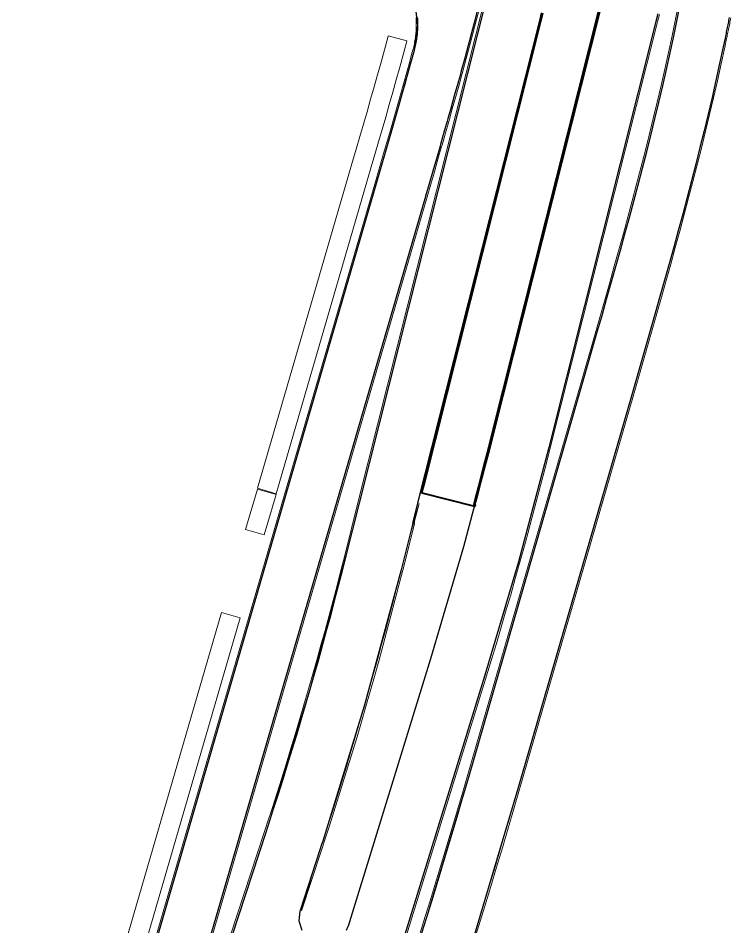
# Model space of a CAD drawing. Header units: metres. Extents: x 105145 to 106173, y 111785 to 118130.
# Drawn here: x 105343.5 to 105431.6, y 113001.8 to 113114.1 of the extents above; entities that cross this region are included whole.
import ezdxf

# ---------------------------------------------------------------- set-up
doc = ezdxf.new("R2010")
doc.units = ezdxf.units.M
for name, color, linetype, lineweight in [('10-PAV-CALZADA-BRT', 12, 'CONTINUOUS', 30), ('10-PAV-CALZADA-MIXTA', 8, 'CONTINUOUS', 30), ('10-PAV-CICLORUTA', 76, 'CONTINUOUS', 18), ('10-PAV-ESTACION-TM', 1, 'CONTINUOUS', 40), ('10-PAV-SARDINEL', 252, 'CONTINUOUS', 13)]:
    doc.layers.add(name, color=color, linetype=linetype, lineweight=lineweight)

msp = doc.modelspace()

# ---------------------------------------------------------------- linework, layer by layer
at = {"layer": '10-PAV-CALZADA-BRT'}
for points in [[(105353.1707, 112949.4592), (105374.177, 113013.5211), (105374.3864, 113014.1606), (105374.513, 113014.5481), (105379.5855, 113031.0224), (105384.0831, 113047.6629), (105385.7241, 113054.1819), (105401.5265, 113116.9597)], [(105422.5975, 113114.6395), (105422.3613, 113113.7009), (105409.1101, 113061.0587), (105405.3545, 113046.9298), (105401.2271, 113032.9051), (105370.4371, 112933.1659)], [(105408.1907, 113114.7719), (105407.9539, 113113.8333), (105392.2742, 113051.7041), (105392.3148, 113051.6887), (105390.8713, 113045.9543), (105386.3116, 113029.0837), (105381.1691, 113012.3816), (105381.0378, 113011.9796), (105380.8284, 113011.3401), (105378.3677, 113003.8355), (105378.3438, 113003.762), (105378.2257, 113002.557), (105378.573, 113001.3971)], [(105384.1103, 113001.3829), (105384.3237, 113001.8825), (105384.3403, 113001.9345), (105394.5385, 113034.9699), (105398.6138, 113048.8173), (105402.3219, 113062.7675), (105415.5729, 113115.4095)]]:
    msp.add_lwpolyline(points, dxfattribs=at)
at = {"layer": '10-PAV-CALZADA-MIXTA'}
for points in [[(105344.71, 112945.3964), (105387.8761, 113093.8475), (105389.7275, 113100.2387), (105390.6381, 113103.4187), (105392.1213, 113108.7199), (105392.2636, 113109.2385), (105392.2704, 113109.2628), (105392.2774, 113109.2883), (105392.5181, 113110.1709), (105392.9372, 113113.231), (105392.5613, 113116.2967)], [(105388.8797, 112986.7891), (105394.24, 113003.65), (105399.3011, 113020.6031), (105413.3733, 113069.3087), (105413.9553, 113071.3231), (105414.5365, 113073.3377), (105415.1163, 113075.3527), (105415.6943, 113077.3683), (105416.2695, 113079.3847), (105416.8415, 113081.4019), (105417.4095, 113083.4203), (105417.9729, 113085.4399), (105418.5309, 113087.4611), (105419.0829, 113089.4839), (105419.6281, 113091.5085), (105420.1661, 113093.5351), (105420.6961, 113095.5637), (105421.2175, 113097.5947), (105421.7295, 113099.6279), (105422.2315, 113101.6639), (105422.7227, 113103.7023), (105423.2025, 113105.7433), (105423.6701, 113107.7873), (105424.1251, 113109.8341), (105424.5665, 113111.8839), (105424.9937, 113113.9367), (105425.4061, 113115.9925)], [(105400.3548, 113115.4112), (105399.956, 113113.8485), (105399.5511, 113112.2872), (105399.301, 113111.338), (105399.1393, 113110.7278), (105398.722, 113109.1698), (105398.2984, 113107.6134), (105398.1429, 113107.0469), (105397.8702, 113106.0585), (105397.4379, 113104.5047), (105397.0015, 113102.9518), (105396.6461, 113101.6969), (105396.5617, 113101.4002), (105396.1187, 113099.8492), (105395.7289, 113098.4922), (105395.6732, 113098.2991), (105395.2256, 113096.7495), (105394.7771, 113095.2003), (105394.3274, 113093.6512), (105393.8775, 113092.1023), (105393.8736, 113092.0889), (105350.7113, 112943.6511)], [(105431.4213, 113114.2009), (105431.3855, 113114.0223), (105431.3495, 113113.8437), (105431.3137, 113113.6649), (105431.2779, 113113.4863), (105431.2419, 113113.3075), (105431.2061, 113113.1289), (105431.1703, 113112.9501), (105431.1345, 113112.7715), (105431.0981, 113112.5931), (105431.0609, 113112.4147), (105431.0237, 113112.2365), (105430.9867, 113112.0583), (105430.9495, 113111.8799), (105430.9049, 113111.6651), (105430.6809, 113110.5893), (105430.2307, 113108.4983), (105429.7671, 113106.4123), (105429.2909, 113104.3313), (105428.8027, 113102.2551), (105428.3037, 113100.1837), (105427.7941, 113098.1169), (105427.2749, 113096.0547), (105426.7465, 113093.9969), (105426.2101, 113091.9433), (105425.6661, 113089.8939), (105425.1151, 113087.8485), (105424.5579, 113085.8067), (105423.9953, 113083.7687), (105423.4277, 113081.7341), (105422.8561, 113079.7029), (105422.2811, 113077.6747), (105421.7033, 113075.6495), (105421.1227, 113073.6241), (105420.5415, 113071.6053), (105419.9597, 113069.5887), (105419.3777, 113067.5739), (105405.3055, 113018.8683), (105399.5431, 112999.6449)]]:
    msp.add_lwpolyline(points, dxfattribs=at)
at = {"layer": '10-PAV-CICLORUTA'}
for points in [[(105391.5843, 113111.3159), (105391.5295, 113111.1119), (105391.1129, 113109.5793), (105390.6907, 113108.0459), (105390.2637, 113106.5115), (105389.8319, 113104.9759), (105389.3963, 113103.4389), (105388.9569, 113101.9005), (105388.5145, 113100.3605), (105388.0705, 113098.8223), (105387.6231, 113097.2775), (105387.1739, 113095.7309), (105386.7239, 113094.1825), (105375.4309, 113055.3455), (105373.1263, 113056.0155), (105384.4193, 113094.8525), (105384.8693, 113096.4009), (105385.3183, 113097.9469), (105385.7653, 113099.4901), (105386.2083, 113101.0247), (105386.6497, 113102.5613), (105387.0879, 113104.0957), (105387.5223, 113105.6279), (105387.8599, 113106.8273), (105388.3777, 113108.6863), (105388.7981, 113110.2127), (105389.2125, 113111.7375), (105389.2661, 113111.9375), (105391.5843, 113111.3159)], [(105375.4029, 113055.2495), (105373.9511, 113050.2563), (105371.6465, 113050.9263), (105373.0983, 113055.9195), (105375.4029, 113055.2495)]]:
    msp.add_lwpolyline(points, close=True, dxfattribs=at)
msp.add_lwpolyline([(105343.5295, 112954.2305), (105368.6589, 113040.6519), (105370.9635, 113039.9817), (105370.9635, 113039.9817), (105343.5575, 112945.7309)], dxfattribs=at)
at = {"layer": '10-PAV-ESTACION-TM'}
msp.add_lwpolyline([(105415.379, 113115.4582), (105402.128, 113062.8165), (105401.6209, 113060.8183), (105401.1065, 113058.8221), (105400.5844, 113056.828), (105400.0549, 113054.8357), (105399.8314, 113054.0076), (105400.0256, 113053.9585), (105399.9727, 113053.7623), (105393.4626, 113055.4141), (105393.4626, 113055.4141), (105393.4684, 113055.619), (105393.6523, 113056.3475), (105408.1478, 113113.7844), (105408.3846, 113114.723)], dxfattribs=at)
at = {"layer": '10-PAV-SARDINEL'}
for points in [[(105352.9807, 112949.5215), (105373.987, 113013.5834), (105374.1963, 113014.2228), (105374.3229, 113014.6101), (105374.9145, 113016.4313), (105375.4991, 113018.2544), (105376.0766, 113020.0798), (105376.6471, 113021.9074), (105377.2105, 113023.7373), (105377.7668, 113025.5693), (105378.3161, 113027.4034), (105378.8583, 113029.2397), (105379.3934, 113031.078), (105379.9214, 113032.9183), (105380.4423, 113034.7608), (105380.9561, 113036.6051), (105381.4628, 113038.4515), (105381.9623, 113040.2997), (105382.4547, 113042.1499), (105382.94, 113044.002), (105383.4181, 113045.856), (105383.8892, 113047.7119), (105385.5302, 113054.2307), (105401.3326, 113117.0084)], [(105401.5265, 113116.9597), (105385.7241, 113054.1819), (105384.0831, 113047.6629), (105383.6119, 113045.8064), (105383.1336, 113043.9517), (105382.6481, 113042.0988), (105382.1555, 113040.2479), (105381.6558, 113038.3989), (105381.1489, 113036.5518), (105380.6349, 113034.7067), (105380.1137, 113032.8635), (105379.5855, 113031.0224), (105379.0502, 113029.1834), (105378.5078, 113027.3464), (105377.9583, 113025.5115), (105377.4017, 113023.6788), (105376.8381, 113021.8482), (105376.2674, 113020.0198), (105375.6896, 113018.1937), (105375.1048, 113016.3698), (105374.513, 113014.5481), (105374.3864, 113014.1606), (105374.177, 113013.5211), (105353.1707, 112949.4592)], [(105392.8386, 112999.8104), (105393.6472, 113002.4089), (105394.4487, 113005.0096), (105395.2432, 113007.6124), (105396.0305, 113010.2174), (105396.8108, 113012.8246), (105397.584, 113015.4339), (105398.35, 113018.0452), (105399.109, 113020.6588), (105413.1812, 113069.3642), (105413.7632, 113071.3786), (105414.3443, 113073.3931), (105414.9241, 113075.4079), (105415.502, 113077.4233), (105416.0772, 113079.4395), (105416.6491, 113081.4563), (105417.217, 113083.4743), (105417.7802, 113085.4934), (105418.3381, 113087.5141), (105418.8899, 113089.5363), (105419.4349, 113091.5602), (105419.9727, 113093.5861), (105420.5025, 113095.6139), (105421.0237, 113097.644), (105421.5355, 113099.6763), (105422.0372, 113101.7113), (105422.5282, 113103.7487), (105423.0077, 113105.7885), (105423.475, 113107.8313), (105423.9298, 113109.8769), (105424.3707, 113111.9248), (105424.7978, 113113.9767), (105425.2099, 113116.0311)], [(105425.4061, 113115.9925), (105424.9937, 113113.9367), (105424.5665, 113111.8839), (105424.1251, 113109.8341), (105423.6701, 113107.7873), (105423.2025, 113105.7433), (105422.7227, 113103.7023), (105422.2315, 113101.6639), (105421.7295, 113099.6279), (105421.2175, 113097.5947), (105420.6961, 113095.5637), (105420.1661, 113093.5351), (105419.6281, 113091.5085), (105419.0829, 113089.4839), (105418.5309, 113087.4611), (105417.9729, 113085.4399), (105417.4095, 113083.4203), (105416.8415, 113081.4019), (105416.2695, 113079.3847), (105415.6943, 113077.3683), (105415.1163, 113075.3527), (105414.5365, 113073.3377), (105413.9553, 113071.3231), (105413.3733, 113069.3087), (105399.3011, 113020.6031), (105398.542, 113017.9891), (105397.7758, 113015.3773), (105397.0025, 113012.7675), (105396.222, 113010.1598), (105395.4345, 113007.5543), (105394.6399, 113004.9509), (105393.8382, 113002.3497), (105393.0295, 112999.7507)], [(105350.7113, 112943.6511), (105393.8736, 113092.0889), (105393.8775, 113092.1023), (105394.3274, 113093.6512), (105394.7771, 113095.2003), (105395.2256, 113096.7495), (105395.6732, 113098.2991), (105395.7289, 113098.4922), (105396.1187, 113099.8492), (105396.5617, 113101.4002), (105396.6461, 113101.6969), (105397.0015, 113102.9518), (105397.4379, 113104.5047), (105397.8702, 113106.0585), (105398.1429, 113107.0469), (105398.2984, 113107.6134), (105398.722, 113109.1698), (105399.1393, 113110.7278), (105399.301, 113111.338), (105399.5511, 113112.2872), (105399.956, 113113.8485), (105400.3548, 113115.4112)], [(105400.5487, 113115.3622), (105400.1497, 113113.7987), (105399.7446, 113112.2366), (105399.4944, 113111.2869), (105399.3326, 113110.6764), (105398.9151, 113109.1177), (105398.4914, 113107.5607), (105398.3358, 113106.9939), (105398.063, 113106.0051), (105397.6305, 113104.4509), (105397.194, 113102.8975), (105396.8385, 113101.6423), (105396.7541, 113101.3454), (105396.311, 113099.7942), (105395.9211, 113098.4369), (105395.8654, 113098.2437), (105395.4177, 113096.694), (105394.9692, 113095.1446), (105394.5195, 113093.5954), (105394.0696, 113092.0465), (105394.0656, 113092.0331), (105350.9034, 112943.5953)], [(105370.4371, 112933.1659), (105401.2271, 113032.9051), (105401.8394, 113034.9019), (105402.4441, 113036.901), (105403.0413, 113038.9023), (105403.631, 113040.9059), (105404.2131, 113042.9117), (105404.7876, 113044.9197), (105405.3545, 113046.9298), (105405.9139, 113048.9421), (105406.4656, 113050.9565), (105407.0097, 113052.9729), (105407.5463, 113054.9914), (105408.0752, 113057.0118), (105408.5965, 113059.0343), (105409.1101, 113061.0587), (105422.3613, 113113.7009), (105422.5975, 113114.6395)], [(105408.3846, 113114.723), (105408.1478, 113113.7844), (105408.1478, 113113.7844), (105393.4684, 113055.619), (105393.3241, 113055.6555), (105392.9047, 113054.2024), (105407.9539, 113113.8333), (105408.1907, 113114.7719)], [(105415.5729, 113115.4095), (105402.3219, 113062.7675), (105401.8147, 113060.7687), (105401.3001, 113058.7718), (105400.7778, 113056.7769), (105400.2481, 113054.7839), (105400.2481, 113054.7839), (105400.0254, 113053.9585), (105399.8314, 113054.0076), (105400.0549, 113054.8357), (105400.5844, 113056.828), (105401.1065, 113058.8221), (105401.6209, 113060.8183), (105402.128, 113062.8165), (105415.379, 113115.4582)], [(105344.518, 112945.4522), (105387.6841, 113093.9033), (105388.6114, 113097.0983), (105389.5354, 113100.2942), (105389.9922, 113101.8833), (105390.4458, 113103.4734), (105390.8205, 113104.7971), (105391.1925, 113106.1217), (105391.5619, 113107.447), (105391.9285, 113108.773), (105392.0709, 113109.2919), (105392.0777, 113109.3162), (105392.0845, 113109.3411), (105392.3249, 113110.2227), (105392.3737, 113110.4082), (105392.4189, 113110.5923), (105392.4614, 113110.7781), (105392.5008, 113110.9641), (105392.5372, 113111.1507), (105392.5707, 113111.3383), (105392.601, 113111.5257), (105392.6283, 113111.7145), (105392.6526, 113111.9025), (105392.6739, 113112.0925), (105392.692, 113112.2808), (105392.7073, 113112.4717), (105392.7193, 113112.6617), (105392.7284, 113112.8521), (105392.7343, 113113.0406), (105392.7372, 113113.2338), (105392.737, 113113.4228), (105392.7337, 113113.6142), (105392.7274, 113113.8033), (105392.718, 113113.994), (105392.7055, 113114.1834)], [(105392.905, 113114.1981), (105392.9177, 113114.0049), (105392.9272, 113113.8116), (105392.9337, 113113.6181), (105392.937, 113113.4246), (105392.9372, 113113.231), (105392.9343, 113113.0374), (105392.9282, 113112.844), (105392.919, 113112.6506), (105392.9068, 113112.4574), (105392.8914, 113112.2645), (105392.8728, 113112.0718), (105392.8512, 113111.8794), (105392.8265, 113111.6874), (105392.7987, 113111.4958), (105392.7678, 113111.3047), (105392.7338, 113111.1142), (105392.6968, 113110.9242), (105392.6567, 113110.7348), (105392.6135, 113110.5461), (105392.5673, 113110.3581), (105392.5181, 113110.1709), (105392.2774, 113109.2883), (105392.2704, 113109.2628), (105392.2636, 113109.2385), (105392.1213, 113108.7199), (105391.7545, 113107.3935), (105391.3851, 113106.0678), (105391.0129, 113104.7429), (105390.6381, 113103.4187), (105390.1844, 113101.8282), (105389.7275, 113100.2387), (105388.8034, 113097.0426), (105387.8761, 113093.8475), (105344.71, 112945.3964)], [(105422.7915, 113114.5907), (105422.5553, 113113.6521), (105409.304, 113061.0097), (105408.7903, 113058.9848), (105408.2688, 113056.9616), (105407.7397, 113054.9404), (105407.2029, 113052.9212), (105406.663, 113050.9217), (105406.6586, 113050.9041), (105406.6539, 113050.888), (105406.1067, 113048.8889), (105405.5471, 113046.8759), (105404.98, 113044.8651), (105404.4053, 113042.8564), (105403.823, 113040.8498), (105403.2331, 113038.8455), (105402.6356, 113036.8435), (105402.0307, 113034.8437), (105401.4183, 113032.8463), (105370.6282, 112933.1069)], [(105399.5431, 112999.6449), (105400.2844, 113002.0415), (105401.0196, 113004.4399), (105401.7489, 113006.8402), (105402.4722, 113009.2422), (105403.1895, 113011.6461), (105403.9009, 113014.0517), (105404.6062, 113016.4591), (105405.3055, 113018.8683), (105419.3777, 113067.5739), (105419.9597, 113069.5887), (105420.5415, 113071.6053), (105421.1227, 113073.6241), (105421.7033, 113075.6495), (105422.2811, 113077.6747), (105422.8561, 113079.7029), (105423.4277, 113081.7341), (105423.9953, 113083.7687), (105424.5579, 113085.8067), (105425.1151, 113087.8485), (105425.6661, 113089.8939), (105426.2101, 113091.9433), (105426.7465, 113093.9969), (105427.2749, 113096.0547), (105427.7941, 113098.1169), (105428.3037, 113100.1837), (105428.8027, 113102.2551), (105429.2909, 113104.3313), (105429.7671, 113106.4123), (105430.2307, 113108.4983), (105430.6809, 113110.5893), (105430.9049, 113111.6651), (105430.9495, 113111.8799), (105430.9867, 113112.0583), (105431.0237, 113112.2365), (105431.0609, 113112.4147), (105431.0981, 113112.5931), (105431.1345, 113112.7715), (105431.1703, 113112.9501), (105431.2061, 113113.1289), (105431.2419, 113113.3075), (105431.2779, 113113.4863), (105431.3137, 113113.6649), (105431.3495, 113113.8437), (105431.3855, 113114.0223), (105431.4213, 113114.2009)], [(105431.6174, 113114.1616), (105431.5816, 113113.9829), (105431.5456, 113113.8043), (105431.5098, 113113.6256), (105431.474, 113113.4469), (105431.438, 113113.2681), (105431.4022, 113113.0896), (105431.3664, 113112.9108), (105431.3306, 113112.7319), (105431.294, 113112.5527), (105431.2567, 113112.3739), (105431.2195, 113112.1957), (105431.1825, 113112.0176), (105431.1453, 113111.8392), (105431.1007, 113111.6244), (105430.8766, 113110.5479), (105430.4261, 113108.4556), (105429.9622, 113106.3683), (105429.4858, 113104.2861), (105428.9973, 113102.2088), (105428.498, 113100.1364), (105427.9882, 113098.0686), (105427.4687, 113096.0055), (105426.9401, 113093.9468), (105426.4035, 113091.8924), (105425.8593, 113089.8423), (105425.3081, 113087.7962), (105424.7508, 113085.7538), (105424.188, 113083.7153), (105423.6203, 113081.6802), (105423.0486, 113079.6485), (105422.4735, 113077.62), (105421.8956, 113075.5945), (105421.315, 113073.5689), (105420.7337, 113071.55), (105420.1519, 113069.5333), (105419.5698, 113067.5184), (105405.4976, 113018.8127), (105404.7982, 113016.4032), (105404.0928, 113013.9953), (105403.3813, 113011.5892), (105402.6638, 113009.1848), (105401.9404, 113006.7823), (105401.2109, 113004.3816), (105400.4755, 113001.9827), (105399.7341, 112999.5856)]]:
    msp.add_lwpolyline(points, dxfattribs=at)
msp.add_lwpolyline([(105381.0185, 113011.2779), (105378.5599, 113003.78), (105380.1062, 113009.1376), (105380.8284, 113011.3401), (105381.0378, 113011.9796), (105381.1691, 113012.3816), (105381.7691, 113014.2285), (105382.3619, 113016.0776), (105382.9476, 113017.929), (105383.5262, 113019.7827), (105384.0976, 113021.6386), (105384.6619, 113023.4967), (105385.2189, 113025.3569), (105385.7688, 113027.2193), (105386.3116, 113029.0837), (105386.8471, 113030.9503), (105387.3754, 113032.8189), (105387.8965, 113034.6896), (105388.4104, 113036.5622), (105388.9171, 113038.4368), (105389.4165, 113040.3133), (105389.9087, 113042.1918), (105390.3936, 113044.0721), (105390.8713, 113045.9543), (105391.8197, 113049.7218), (105393.0971, 113054.1477), (105392.4969, 113051.7695), (105392.5027, 113051.7571), (105392.5118, 113051.7234), (105392.5148, 113051.6887), (105392.5118, 113051.654), (105392.5087, 113051.6399), (105391.0652, 113045.9053), (105390.5874, 113044.0226), (105390.1023, 113042.1415), (105389.6099, 113040.2623), (105389.1103, 113038.385), (105388.6034, 113036.5097), (105388.0893, 113034.6363), (105387.568, 113032.7649), (105387.0395, 113030.8955), (105386.5037, 113029.0282), (105385.9607, 113027.1631), (105385.4106, 113025.2999), (105384.8534, 113023.439), (105384.2889, 113021.5801), (105383.7172, 113019.7235), (105383.1384, 113017.8691), (105382.5525, 113016.0169), (105381.9595, 113014.1671), (105381.3593, 113012.3197), (105381.2279, 113011.9175), (105381.0185, 113011.2779)], close=True, dxfattribs=at)

doc.saveas('drawing.dxf')
